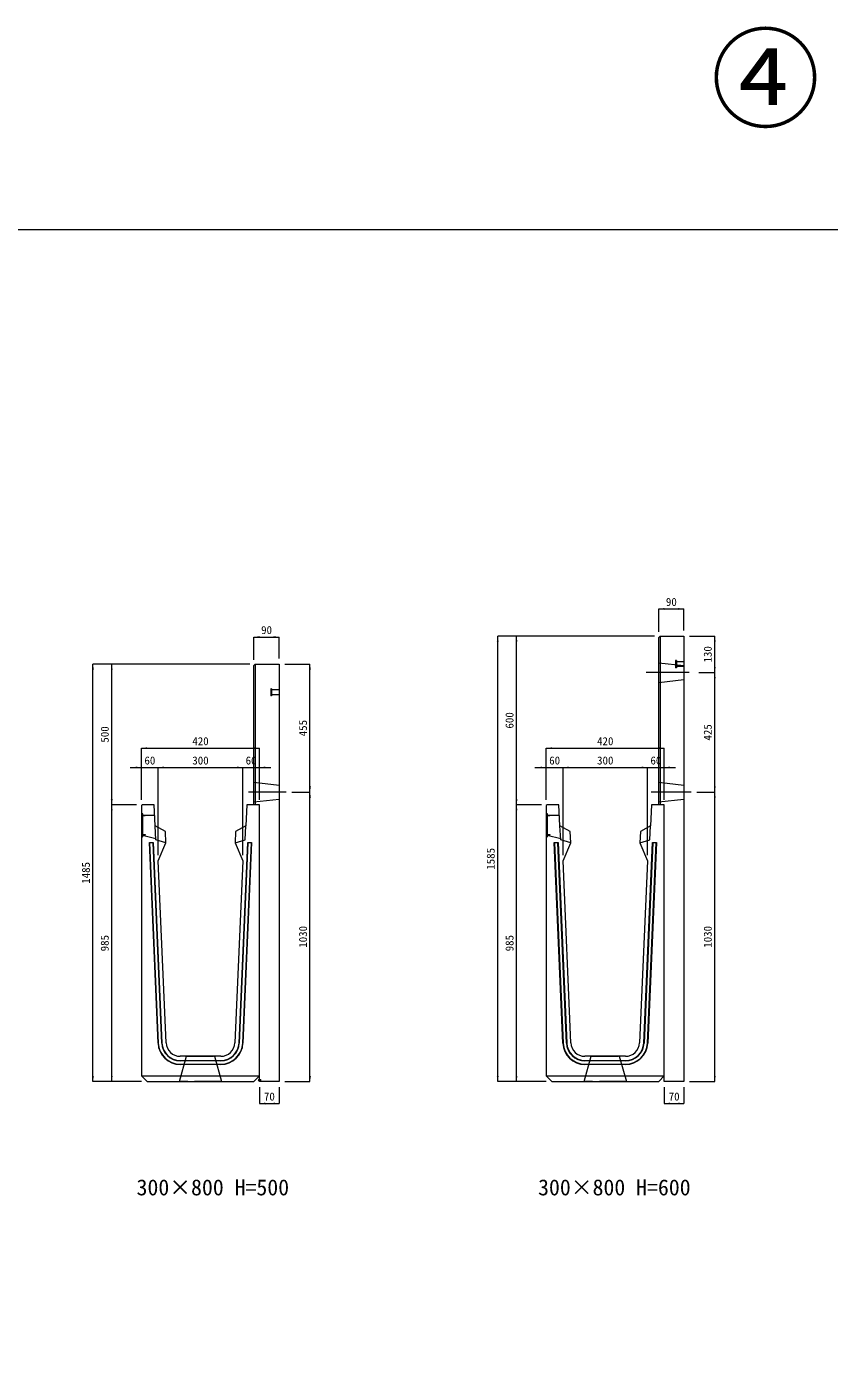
# Model space of a CAD drawing. Units: millimetres at full size; some dimension numbers follow another scale. Extents: x -7442 to 51876, y 9625 to 40052.
# Drawn here: x 8827 to 11683, y 16314 to 21025 of the extents above; entities that cross this region are included whole.
import ezdxf
from ezdxf.enums import TextEntityAlignment as Align

# ---------------------------------------------------------------- set-up
doc = ezdxf.new("R2010")
doc.units = ezdxf.units.MM
doc.header["$LTSCALE"] = 16
doc.header["$PDMODE"] = 32
doc.header["$PDSIZE"] = 8
for name, pattern in [('DASHED', [7.5, 6, -1.5]), ('USER1', [13.5, 7.5, -6]), ('USER2', [285.75, 190.5, -31.75, 31.75, -31.75])]:
    doc.linetypes.add(name, pattern=pattern)
doc.layers.add('0_2', color=7, linetype='Continuous')
for name, color, linetype, lineweight in [('HOLE', 7, 'DASHED', 9), ('KIJUN', 5, 'Continuous', 9), ('WWAY', 5, 'Continuous', 9), ('寸法線', 7, 'Continuous', 9), ('本体', 2, 'Continuous', 13), ('補助線', 8, 'Continuous', 9), ('ｲﾝｻｰﾄ', 3, 'USER1', 9)]:
    doc.layers.add(name, color=color, linetype=linetype, lineweight=lineweight)
doc.styles.add('ＭＳ ゴシック', font='')
doc.styles.get('ＭＳ ゴシック').set_extended_font_data('MS Gothic')

# ---------------------------------------------------------------- blocks, each defined once
blk = doc.blocks.new('filled_arrow')
at = {"color": 0, "linetype": 'Continuous', "lineweight": -2}
blk.add_solid([(7.5, 1.25), (0, 0), (7.5, -1.25)], dxfattribs=at)

msp = doc.modelspace()

# ---------------------------------------------------------------- linework, layer by layer
at = {"layer": 'HOLE'}
for points in [[(9395.71, 17360.94), (9495.71, 17360.94), (9520.71, 17270.94), (9370.71, 17270.94)], [(10835.27, 17360.94), (10935.27, 17360.94), (10960.27, 17270.94), (10810.27, 17270.94)]]:
    msp.add_lwpolyline(points, close=True, dxfattribs=at)
at = {"layer": 'KIJUN'}
for p, q in [((9263.83, 18121.94), (9264.88, 18120.94)), ((9277.85, 18121.94), (9276.89, 18120.94)), ((9277.85, 18121.94), (9308.66, 17408.14)), ((9614.53, 18120.94), (9583.76, 17408.09)), ((9613.57, 18121.94), (9614.53, 18120.94)), ((9626.54, 18120.94), (9627.59, 18121.94)), ((10703.39, 18121.94), (10704.44, 18120.94)), ((10717.41, 18121.94), (10716.45, 18120.94)), ((10717.41, 18121.94), (10748.22, 17408.14)), ((11054.09, 18120.94), (11023.32, 17408.09)), ((11053.13, 18121.94), (11054.09, 18120.94)), ((11066.1, 18120.94), (11067.15, 18121.94)), ((9373.6, 17345.94), (9517.82, 17345.94)), ((9517.82, 17344.94), (9373.6, 17344.94)), ((10813.16, 17345.94), (10957.38, 17345.94)), ((10957.38, 17344.94), (10813.16, 17344.94)), ((9373.6, 17332.94), (9517.82, 17332.94)), ((9517.82, 17331.94), (9373.6, 17331.94)), ((10813.16, 17332.94), (10957.38, 17332.94)), ((10957.38, 17331.94), (10813.16, 17331.94))]:
    msp.add_line(p, q, dxfattribs=at)
at = {"layer": 'KIJUN', "color": 7, "lineweight": 13}
for p, q in [((9517.82, 17360.94), (9373.6, 17360.94)), ((10957.38, 17360.94), (10813.16, 17360.94))]:
    msp.add_line(p, q, dxfattribs=at)
at = {"layer": 'KIJUN', "color": 7}
for p, q in [((9235.71, 17290.94), (9655.71, 17290.94)), ((10675.27, 17290.94), (11095.27, 17290.94))]:
    msp.add_line(p, q, dxfattribs=at)
at = {"layer": 'KIJUN', "color": 7, "lineweight": 13}
for points in [[(9323.64, 17408.78), (9295.71, 18055.94), (9322.71, 18120.94), (9320.71, 18160.94), (9284.71, 18180.94), (9280.71, 18255.94), (9238.71, 18255.94), (9235.71, 18252.94), (9235.71, 17290.94), (9255.71, 17270.94), (9635.71, 17270.94), (9655.71, 17290.94), (9655.71, 18252.94), (9652.71, 18255.94), (9610.71, 18255.94), (9606.71, 18180.94), (9570.71, 18160.94), (9568.71, 18120.94), (9595.71, 18055.94), (9567.77, 17408.78)], [(10763.21, 17408.78), (10735.27, 18055.94), (10762.27, 18120.94), (10760.27, 18160.94), (10724.27, 18180.94), (10720.27, 18255.94), (10678.27, 18255.94), (10675.27, 18252.94), (10675.27, 17290.94), (10695.27, 17270.94), (11075.27, 17270.94), (11095.27, 17290.94), (11095.27, 18252.94), (11092.27, 18255.94), (11050.27, 18255.94), (11046.27, 18180.94), (11010.27, 18160.94), (11008.27, 18120.94), (11035.27, 18055.94), (11007.34, 17408.78)]]:
    msp.add_lwpolyline(points, dxfattribs=at)
at = {"layer": 'KIJUN', "color": 7, "linetype": 'DASHED', "lineweight": 13}
for points in [[(9322.71, 18120.94), (9287.38, 18130.94), (9284.71, 18180.94)], [(9568.71, 18120.94), (9604.04, 18130.94), (9606.71, 18180.94)], [(10762.27, 18120.94), (10726.94, 18130.94), (10724.27, 18180.94)], [(11008.27, 18120.94), (11043.6, 18130.94), (11046.27, 18180.94)]]:
    msp.add_lwpolyline(points, dxfattribs=at)
at = {"layer": 'KIJUN'}
for points in [[(9294.67, 17407.53), (9263.83, 18121.94), (9277.85, 18121.94)], [(9307.66, 17408.09), (9276.89, 18120.94), (9264.88, 18120.94), (9295.67, 17407.58)], [(9582.76, 17408.14), (9613.57, 18121.94), (9627.59, 18121.94), (9596.75, 17407.53)], [(9595.75, 17407.58), (9626.54, 18120.94), (9614.53, 18120.94)], [(10734.23, 17407.53), (10703.39, 18121.94), (10717.41, 18121.94)], [(10747.22, 17408.09), (10716.45, 18120.94), (10704.44, 18120.94), (10735.23, 17407.58)], [(11022.32, 17408.14), (11053.13, 18121.94), (11067.15, 18121.94), (11036.31, 17407.53)], [(11035.31, 17407.58), (11066.1, 18120.94), (11054.09, 18120.94)]]:
    msp.add_lwpolyline(points, dxfattribs=at)
for centre, radius, start, end in [((9373.6, 17410.94), 79, 182.47166, 270), ((9373.6, 17410.94), 78, 182.47166, 270), ((9373.6, 17410.94), 66, 182.47166, 270), ((9373.6, 17410.94), 65, 182.47166, 270), ((9517.82, 17410.94), 65, 270, 357.52834), ((9517.82, 17410.94), 66, 270, 357.52834), ((9517.82, 17410.94), 78, 270, 357.52834), ((9517.82, 17410.94), 79, 270, 357.52834), ((10813.16, 17410.94), 79, 182.47166, 270), ((10813.16, 17410.94), 78, 182.47166, 270), ((10813.16, 17410.94), 66, 182.47166, 270), ((10813.16, 17410.94), 65, 182.47166, 270), ((10957.38, 17410.94), 65, 270, 357.52834), ((10957.38, 17410.94), 66, 270, 357.52834), ((10957.38, 17410.94), 78, 270, 357.52834), ((10957.38, 17410.94), 79, 270, 357.52834)]:
    msp.add_arc(centre, radius, start, end, dxfattribs=at)
at = {"layer": 'KIJUN', "color": 7, "lineweight": 13}
for centre, start, end in [((9373.6, 17410.94), 182.47166, 270), ((9517.82, 17410.94), 270, 357.52834), ((10813.16, 17410.94), 182.47166, 270), ((10957.38, 17410.94), 270, 357.52834)]:
    msp.add_arc(centre, 50, start, end, dxfattribs=at)
at = {"layer": 'WWAY', "color": 7, "linetype": 'DASHED', "lineweight": 13}
for points in [[(9235.71, 18225.94), (9238.91, 18223.94), (9238.91, 18141.94), (9235.71, 18139.94)], [(9282.74, 18217.94), (9238.91, 18217.94), (9238.91, 18223.94), (9235.71, 18225.94)], [(10675.27, 18225.94), (10678.47, 18223.94), (10678.47, 18141.94), (10675.27, 18139.94)], [(10722.3, 18217.94), (10678.47, 18217.94), (10678.47, 18223.94), (10675.27, 18225.94)], [(9235.71, 18139.94), (9238.91, 18141.94), (9238.91, 18147.94), (9287.11, 18135.94)], [(10675.27, 18139.94), (10678.47, 18141.94), (10678.47, 18147.94), (10726.67, 18135.94)]]:
    msp.add_lwpolyline(points, dxfattribs=at)
at = {"layer": 'WWAY'}
for points in [[(9236.91, 18222.94), (9238.91, 18222.94), (9238.91, 18142.94), (9236.91, 18142.94)], [(9238.91, 18217.94), (9248.91, 18217.94), (9248.91, 18215.94), (9238.91, 18215.94)], [(10676.47, 18222.94), (10678.47, 18222.94), (10678.47, 18142.94), (10676.47, 18142.94)], [(10678.47, 18217.94), (10688.47, 18217.94), (10688.47, 18215.94), (10678.47, 18215.94)], [(9238.91, 18149.94), (9248.91, 18149.94), (9248.91, 18147.94), (9238.91, 18147.94)], [(10678.47, 18149.94), (10688.47, 18149.94), (10688.47, 18147.94), (10678.47, 18147.94)]]:
    msp.add_lwpolyline(points, close=True, dxfattribs=at)
at = {"layer": '寸法線'}
for p, q in [((11075.27, 18952.38), (11165.27, 18952.38)), ((11075.27, 18870.94), (11075.27, 18952.38)), ((11165.27, 18875.94), (11165.27, 18952.38)), ((9635.71, 18852.38), (9725.71, 18852.38)), ((9635.71, 18770.94), (9635.71, 18852.38)), ((9725.71, 18775.94), (9725.71, 18852.38)), ((10502.8, 17270.94), (10502.8, 18855.94)), ((11060.27, 18855.94), (10502.8, 18855.94)), ((10569.69, 18255.94), (10569.69, 18855.94)), ((11060.27, 18855.94), (10569.69, 18855.94)), ((11185.27, 18855.94), (11274.7, 18855.94)), ((11274.7, 18725.94), (11274.7, 18855.94)), ((9063.24, 17270.94), (9063.24, 18755.94)), ((9620.71, 18755.94), (9063.24, 18755.94)), ((9130.13, 18255.94), (9130.13, 18755.94)), ((9620.71, 18755.94), (9130.13, 18755.94)), ((9745.71, 18755.94), (9835.14, 18755.94)), ((9835.14, 18300.94), (9835.14, 18755.94)), ((11217.9, 18725.94), (11274.7, 18725.94)), ((11217.9, 18725.94), (11274.7, 18725.94)), ((11274.7, 18300.94), (11274.7, 18725.94)), ((9235.71, 18456.95), (9655.71, 18456.95)), ((9235.71, 18272.94), (9235.71, 18456.95)), ((9655.71, 18272.94), (9655.71, 18456.95)), ((10675.27, 18456.95), (11095.27, 18456.95)), ((10675.27, 18272.94), (10675.27, 18456.95)), ((11095.27, 18272.94), (11095.27, 18456.95)), ((9195.71, 18388.27), (9335.71, 18388.27)), ((9235.71, 18272.94), (9235.71, 18388.27)), ((9295.71, 18388.27), (9595.71, 18388.27)), ((9295.71, 18075.94), (9295.71, 18388.27)), ((9295.71, 18075.94), (9295.71, 18388.27)), ((9555.71, 18388.27), (9695.71, 18388.27)), ((9595.71, 18075.94), (9595.71, 18388.27)), ((9595.71, 18075.94), (9595.71, 18388.27)), ((9655.71, 18272.94), (9655.71, 18388.27)), ((10635.27, 18388.27), (10775.27, 18388.27)), ((10675.27, 18272.94), (10675.27, 18388.27)), ((10735.27, 18388.27), (11035.27, 18388.27)), ((10735.27, 18075.94), (10735.27, 18388.27)), ((10735.27, 18075.94), (10735.27, 18388.27)), ((10995.27, 18388.27), (11135.27, 18388.27)), ((11035.27, 18075.94), (11035.27, 18388.27)), ((11035.27, 18075.94), (11035.27, 18388.27)), ((11095.27, 18272.94), (11095.27, 18388.27)), ((9770.62, 18300.94), (9835.14, 18300.94)), ((9770.62, 18300.94), (9835.14, 18300.94)), ((9835.14, 17270.94), (9835.14, 18300.94)), ((11211.17, 18300.94), (11274.7, 18300.94)), ((11211.17, 18300.94), (11274.7, 18300.94)), ((11274.7, 17270.94), (11274.7, 18300.94)), ((9130.13, 17270.94), (9130.13, 18255.94)), ((9218.71, 18255.94), (9130.13, 18255.94)), ((9218.71, 18255.94), (9130.13, 18255.94)), ((10569.69, 17270.94), (10569.69, 18255.94)), ((10658.27, 18255.94), (10569.69, 18255.94)), ((10658.27, 18255.94), (10569.69, 18255.94)), ((9235.71, 17270.94), (9063.24, 17270.94)), ((9235.71, 17270.94), (9130.13, 17270.94)), ((9655.71, 17250.94), (9655.71, 17192.82)), ((9725.71, 17250.94), (9725.71, 17192.82)), ((9745.71, 17270.94), (9835.14, 17270.94)), ((10675.27, 17270.94), (10502.8, 17270.94)), ((10675.27, 17270.94), (10569.69, 17270.94)), ((11095.27, 17250.94), (11095.27, 17192.82)), ((11165.27, 17250.94), (11165.27, 17192.82)), ((11185.27, 17270.94), (11274.7, 17270.94)), ((9655.71, 17192.82), (9725.71, 17192.82)), ((11095.27, 17192.82), (11165.27, 17192.82))]:
    msp.add_line(p, q, dxfattribs=at)
at = {"layer": '寸法線', "linetype": 'USER2'}
for p, q in [((11184.23, 18725.94), (11030.84, 18725.94)), ((9750.62, 18300.94), (9616.13, 18300.94)), ((11191.17, 18300.94), (11048.61, 18300.94))]:
    msp.add_line(p, q, dxfattribs=at)
at = {"layer": '本体', "color": 4, "lineweight": 5}
for p, q in [((11080.27, 18855.94), (11080.27, 18255.94)), ((9640.71, 18755.94), (9640.71, 18255.94))]:
    msp.add_line(p, q, dxfattribs=at)
at = {"layer": '本体', "linetype": 'USER1', "lineweight": 9}
for p, q in [((11075.27, 18760.94), (11165.27, 18750.94)), ((11075.27, 18690.94), (11165.27, 18700.94)), ((9635.71, 18335.94), (9725.71, 18325.94)), ((11075.27, 18335.94), (11165.27, 18325.94)), ((9635.71, 18265.94), (9725.71, 18275.94)), ((11075.27, 18265.94), (11165.27, 18275.94))]:
    msp.add_line(p, q, dxfattribs=at)
at = {"layer": '本体'}
for points in [[(11075.27, 18850.94), (11080.27, 18855.94), (11165.27, 18855.94), (11165.27, 17270.94), (11095.27, 17270.94), (11095.27, 18255.94), (11075.27, 18255.94)], [(9635.71, 18750.94), (9640.71, 18755.94), (9725.71, 18755.94), (9725.71, 17270.94), (9655.71, 17270.94), (9655.71, 18255.94), (9635.71, 18255.94)]]:
    msp.add_lwpolyline(points, close=True, dxfattribs=at)
at = {"layer": '補助線', "color": 1, "lineweight": 13}
msp.add_lwpolyline([(5970.98, 20302.08), (16939.06, 20302.08), (16939.06, 9624.67), (5970.98, 9624.67)], close=True, dxfattribs=at)
at = {"layer": '補助線'}
msp.add_point((9655.71, 17275.94), dxfattribs=at)
at = {"layer": 'ｲﾝｻｰﾄ'}
for p, q in [((11135.27, 18768.44), (11135.27, 18743.44)), ((11138.27, 18768.44), (11135.27, 18768.44)), ((11138.27, 18768.44), (11138.27, 18743.44)), ((11165.27, 18764.44), (11138.27, 18764.44)), ((11165.27, 18747.44), (11138.27, 18747.44)), ((11165.27, 18764.44), (11165.27, 18747.44)), ((11138.27, 18743.44), (11135.27, 18743.44)), ((9695.71, 18668.44), (9695.71, 18643.44)), ((9698.71, 18668.44), (9695.71, 18668.44)), ((9698.71, 18668.44), (9698.71, 18643.44)), ((9725.71, 18664.44), (9698.71, 18664.44)), ((9725.71, 18664.44), (9725.71, 18647.44)), ((9698.71, 18643.44), (9695.71, 18643.44)), ((9725.71, 18647.44), (9698.71, 18647.44))]:
    msp.add_line(p, q, dxfattribs=at)

# ---------------------------------------------------------------- block references
at = {"layer": '寸法線', "xscale": 2.67, "yscale": 2.67}
for p in [(11075.27, 18952.38), (9635.71, 18852.38), (9235.71, 18456.95), (10675.27, 18456.95), (9295.71, 18388.27), (9295.71, 18388.27), (9655.71, 18388.27), (10735.27, 18388.27), (10735.27, 18388.27), (11095.27, 18388.27), (9655.71, 17192.82), (11095.27, 17192.82)]:
    msp.add_blockref('filled_arrow', p, dxfattribs=at)
for p, rotation in [((11165.27, 18952.38), 180), ((9725.71, 18852.38), 180), ((10502.8, 18855.94), 270), ((10569.69, 18855.94), 270), ((11274.7, 18855.94), 270), ((9063.24, 18755.94), 270), ((9130.13, 18755.94), 270), ((9835.14, 18755.94), 270), ((11274.7, 18725.94), 90), ((11274.7, 18725.94), 270), ((9655.71, 18456.95), 180), ((11095.27, 18456.95), 180), ((9235.71, 18388.27), 180), ((9595.71, 18388.27), 180), ((9595.71, 18388.27), 180), ((10675.27, 18388.27), 180), ((11035.27, 18388.27), 180), ((11035.27, 18388.27), 180), ((9130.13, 18255.94), 90), ((9835.14, 18300.94), 90), ((9835.14, 18300.94), 270), ((10569.69, 18255.94), 90), ((11274.7, 18300.94), 90), ((11274.7, 18300.94), 270), ((9130.13, 18255.94), 270), ((10569.69, 18255.94), 270), ((9063.24, 17270.94), 90), ((9130.13, 17270.94), 90), ((9835.14, 17270.94), 90), ((10502.8, 17270.94), 90), ((10569.69, 17270.94), 90), ((11274.7, 17270.94), 90), ((9725.71, 17192.82), 180), ((11165.27, 17192.82), 180)]:
    msp.add_blockref('filled_arrow', p, dxfattribs=dict(at, rotation=rotation))

# ---------------------------------------------------------------- texts
at = {"layer": '0_2', "style": 'ＭＳ ゴシック'}
for s, p in [('300×800 H=500', (9218.37, 16849.17)), ('300×800 H=600', (10646.32, 16849.17))]:
    msp.add_text(s, height=56.96, dxfattribs=at).set_placement(p, align=Align.BOTTOM_LEFT)
at = {"layer": '寸法線', "style": 'ＭＳ ゴシック'}
for s, p in [('90', (11120.27, 18977.38)), ('90', (9680.71, 18877.38)), ('420', (9445.71, 18481.95)), ('420', (10885.27, 18481.95)), ('60', (9265.71, 18413.27)), ('300', (9445.71, 18413.27)), ('60', (9625.71, 18413.27)), ('60', (10705.27, 18413.27)), ('300', (10885.27, 18413.27)), ('60', (11065.27, 18413.27)), ('70', (9690.71, 17217.82)), ('70', (11130.27, 17217.82))]:
    msp.add_text(s, height=28.48, dxfattribs=at).set_placement(p, align=Align.MIDDLE_CENTER)
for s, p in [('130', (11249.7, 18790.94)), ('600', (10544.69, 18555.94)), ('500', (9105.13, 18505.94)), ('455', (9810.14, 18528.44)), ('425', (11249.7, 18513.44)), ('1585', (10477.8, 18063.44)), ('1485', (9038.24, 18013.44)), ('1030', (9810.14, 17785.94)), ('1030', (11249.7, 17785.94)), ('985', (9105.13, 17763.44)), ('985', (10544.69, 17763.44))]:
    msp.add_text(s, height=28.48, rotation=90, dxfattribs=at).set_placement(p, align=Align.MIDDLE_CENTER)
at = {"layer": '補助線', "color": 1, "style": 'ＭＳ ゴシック'}
msp.add_text('④', height=284.8, dxfattribs=at).set_placement((11455.02, 20610.42), align=Align.BOTTOM_CENTER)

doc.saveas('drawing.dxf')
